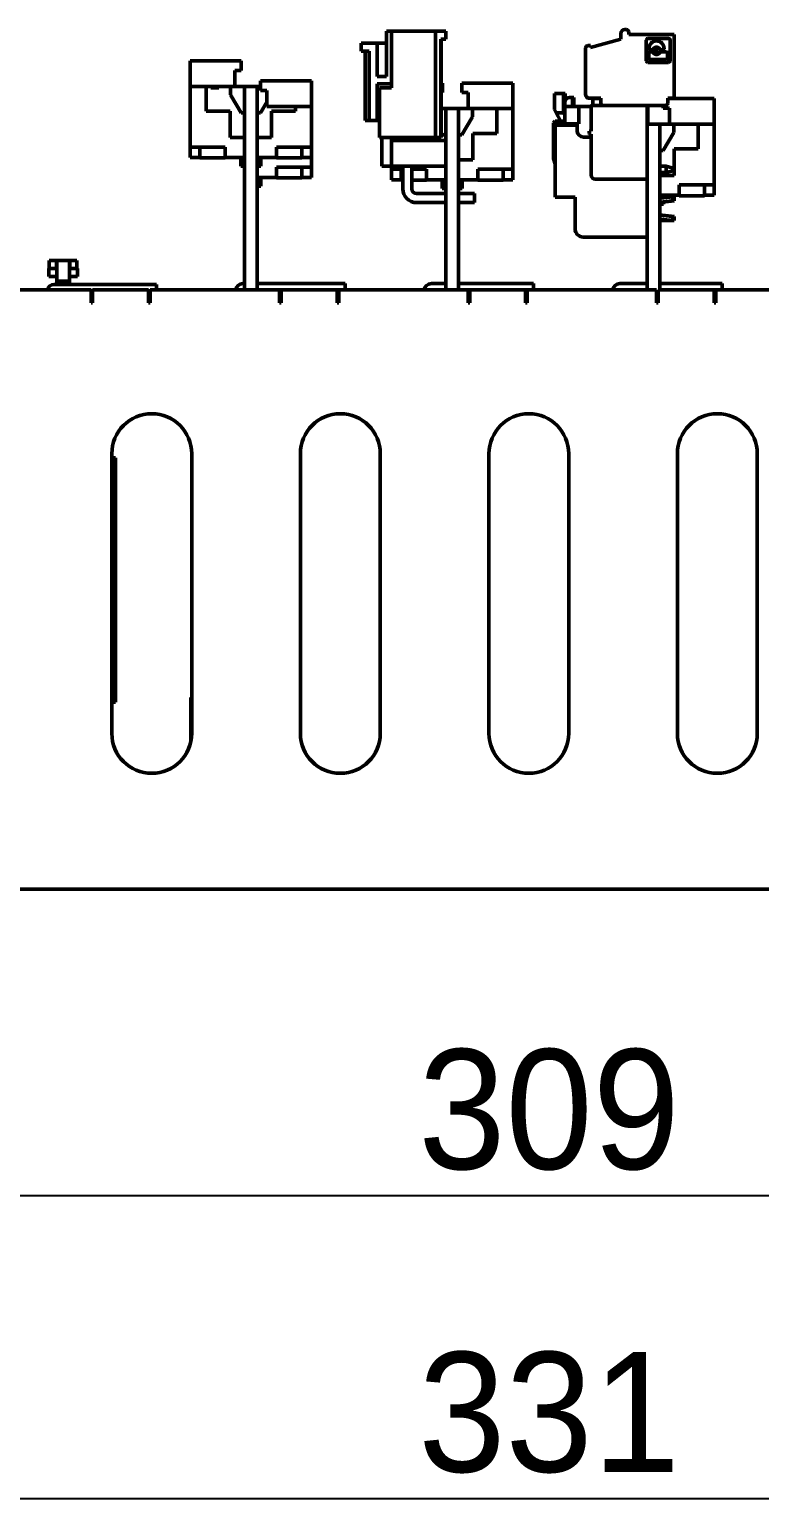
# Model space of a CAD drawing. Header units: millimetres. Extents: x 3137 to 5094, y 789 to 1822.
# Drawn here: x 3391.3 to 3482.6, y 1246.9 to 1432.3 of the extents above; entities that cross this region are included whole.
import ezdxf

# ---------------------------------------------------------------- set-up
doc = ezdxf.new("R2010")
doc.units = ezdxf.units.MM
doc.header["$LTSCALE"] = 1.8
doc.layers.add('외형선(ISO)', color=7, linetype='Continuous', lineweight=50)
doc.layers.add('치수(ISO)', color=7, linetype='Continuous', lineweight=25)
doc.styles.add('레이블 문자 (JIS)', font='')
doc.styles.get('레이블 문자 (JIS)').set_extended_font_data('Gulim')
doc.dimstyles.new('복사 대상기본값 (JIS)', dxfattribs={"dimscale": 1.5, "dimtxt": 3, "dimasz": 2, "dimexe": 1, "dimexo": 0.5, "dimgap": 0.8, "dimtad": 1, "dimdsep": 46, "dimtxsty": '레이블 문자 (JIS)', "dimblk": 'Filled-1', "dimcen": 0.09, "dimdle": 10, "dimclrd": 256, "dimclre": 256, "dimclrt": 256, "dimazin": 2, "dimtfac": 0.666667, "dimtmove": 0, "dimatfit": 3, "dimldrblk": 'OPEN', "dimfxl": 1, "dimtolj": 1, "dimtzin": 0, "dimlwd": -1, "dimlwe": -1, "dimarcsym": 0})

# ---------------------------------------------------------------- blocks, each defined once
blk = doc.blocks.new('Filled-1')
at = {"color": 0}
for p, q in [((0, 0), (-1, 0.1)), ((-1, 0.1), (-1, -0.1)), ((-1, 0), (0, 0)), ((-1, -0.1), (0, 0))]:
    blk.add_line(p, q, dxfattribs=at)
at = {"color": 0, "flags": 128}
blk.add_lwpolyline([(-1, -0.1), (0, 0), (-1, 0.1), (-1, -0.1)], dxfattribs=at)
at = {"color": 0}
blk.add_solid([(-1, -0.1), (0, 0), (-1, 0.1), (-1, -0.1)], dxfattribs=at)
blk = doc.blocks.new('*D731')
at = {"layer": 'Defpoints', "color": 0}
for p in [(3301.74, 1328.78), (3610.74, 1328.78), (3610.74, 1286.35)]:
    blk.add_point(p, dxfattribs=at)
at = {"layer": '치수(ISO)'}
for p, q in [((3301.74, 1328.03), (3301.74, 1284.85)), ((3610.74, 1328.03), (3610.74, 1284.85)), ((3304.74, 1286.35), (3607.74, 1286.35))]:
    blk.add_line(p, q, dxfattribs=at)
at = {"layer": '치수(ISO)', "linetype": 'ByBlock', "xscale": 3, "yscale": 3, "zscale": 3, "rotation": 180}
blk.add_blockref('Filled-1', (3301.74, 1286.35), dxfattribs=at)
at = {"layer": '치수(ISO)', "linetype": 'ByBlock', "xscale": 3, "yscale": 3, "zscale": 3}
blk.add_blockref('Filled-1', (3610.74, 1286.35), dxfattribs=at)
at = {"layer": '치수(ISO)', "insert": (3456.28, 1297.04), "char_height": 15, "attachment_point": 5, "style": '레이블 문자 (JIS)'}
blk.add_mtext('\\A1;309', dxfattribs=at)
blk = doc.blocks.new('_Open')
at = {"color": 0, "linetype": 'ByBlock', "lineweight": -2}
for p, q in [((-1, 0.167), (0, 0)), ((-1, -0.167), (0, 0)), ((0, 0), (-1, 0))]:
    blk.add_line(p, q, dxfattribs=at)
blk = doc.blocks.new('*D732')
at = {"layer": 'Defpoints', "color": 0}
for p in [(3290.74, 1324.68), (3621.74, 1324.68), (3621.74, 1248.43)]:
    blk.add_point(p, dxfattribs=at)
at = {"layer": '치수(ISO)'}
for p, q in [((3290.74, 1323.93), (3290.74, 1246.93)), ((3621.74, 1323.93), (3621.74, 1246.93)), ((3293.74, 1248.43), (3618.74, 1248.43))]:
    blk.add_line(p, q, dxfattribs=at)
at = {"layer": '치수(ISO)', "linetype": 'ByBlock', "xscale": 3, "yscale": 3, "zscale": 3, "rotation": 180}
blk.add_blockref('Filled-1', (3290.74, 1248.43), dxfattribs=at)
at = {"layer": '치수(ISO)', "linetype": 'ByBlock', "xscale": 3, "yscale": 3, "zscale": 3}
blk.add_blockref('Filled-1', (3621.74, 1248.43), dxfattribs=at)
at = {"layer": '치수(ISO)', "insert": (3456.28, 1259.14), "char_height": 15, "attachment_point": 5, "style": '레이블 문자 (JIS)'}
blk.add_mtext('\\A1;331', dxfattribs=at)

msp = doc.modelspace()

# ---------------------------------------------------------------- linework, layer by layer
at = {"layer": '외형선(ISO)'}
for p, q in [((3436.542, 1432.081), (3435.942, 1432.081)), ((3435.942, 1432.081), (3435.942, 1426.381)), ((3442.042, 1432.081), (3436.542, 1432.081)), ((3436.542, 1432.081), (3436.542, 1424.981)), ((3442.042, 1418.781), (3442.042, 1432.081)), ((3443.342, 1432.081), (3442.042, 1432.081)), ((3443.342, 1431.081), (3442.742, 1431.081)), ((3442.742, 1431.081), (3442.742, 1418.781)), ((3442.762, 1431.081), (3442.762, 1418.781)), ((3443.362, 1432.081), (3443.342, 1432.081)), ((3443.342, 1432.081), (3443.342, 1431.081)), ((3443.362, 1431.081), (3443.342, 1431.081)), ((3443.362, 1432.081), (3443.362, 1431.081)), ((3461.442, 1430.047), (3465.242, 1431.065)), ((3465.242, 1431.065), (3465.242, 1431.765)), ((3465.742, 1432.265), (3465.942, 1432.265)), ((3466.242, 1431.965), (3466.242, 1431.665)), ((3466.242, 1431.665), (3471.942, 1431.665)), ((3468.442, 1428.376), (3468.442, 1430.954)), ((3468.652, 1431.165), (3471.231, 1431.165)), ((3471.442, 1430.954), (3471.442, 1428.376)), ((3471.942, 1431.665), (3471.942, 1423.665)), ((3434.742, 1430.581), (3432.742, 1430.581)), ((3432.742, 1430.581), (3432.742, 1429.581)), ((3432.742, 1429.581), (3433.742, 1429.581)), ((3433.242, 1429.581), (3433.242, 1420.881)), ((3433.742, 1429.581), (3433.742, 1420.881)), ((3435.942, 1430.581), (3434.742, 1430.581)), ((3434.742, 1426.381), (3434.742, 1430.581)), ((3460.842, 1424.165), (3460.842, 1429.965)), ((3461.142, 1430.265), (3461.442, 1430.265)), ((3461.442, 1430.265), (3461.442, 1430.047)), ((3468.767, 1429.891), (3468.767, 1429.878)), ((3468.767, 1429.342), (3468.767, 1428.665)), ((3468.925, 1429.72), (3469.165, 1429.72)), ((3469.165, 1429.5), (3468.925, 1429.5)), ((3470.271, 1429.72), (3470.511, 1429.72)), ((3470.958, 1429.5), (3470.271, 1429.5)), ((3470.669, 1429.878), (3470.669, 1429.891)), ((3471.117, 1428.665), (3471.117, 1429.342)), ((3417.742, 1428.361), (3411.342, 1428.361)), ((3411.342, 1428.361), (3411.342, 1425.161)), ((3416.942, 1425.161), (3416.942, 1427.161)), ((3416.942, 1427.161), (3417.742, 1427.161)), ((3417.742, 1427.161), (3417.742, 1428.361)), ((3471.231, 1428.165), (3468.652, 1428.165)), ((3468.925, 1428.507), (3470.958, 1428.507)), ((3420.142, 1425.861), (3426.542, 1425.861)), ((3420.142, 1424.661), (3420.142, 1425.861)), ((3426.542, 1425.861), (3426.542, 1422.661)), ((3435.942, 1426.381), (3434.742, 1426.381)), ((3434.742, 1420.881), (3434.742, 1425.481)), ((3434.742, 1425.481), (3436.542, 1425.481)), ((3434.762, 1422.381), (3434.762, 1425.481)), ((3442.942, 1425.581), (3442.762, 1425.581)), ((3442.942, 1424.381), (3442.942, 1425.581)), ((3445.342, 1425.581), (3451.742, 1425.581)), ((3445.342, 1424.381), (3445.342, 1425.581)), ((3451.742, 1425.581), (3451.742, 1422.381)), ((3411.342, 1425.161), (3411.342, 1417.561)), ((3411.342, 1425.161), (3416.942, 1425.161)), ((3413.342, 1425.161), (3413.342, 1422.061)), ((3413.942, 1424.961), (3413.942, 1425.161)), ((3414.942, 1424.961), (3413.942, 1424.961)), ((3414.342, 1425.161), (3414.342, 1424.961)), ((3414.942, 1425.161), (3414.942, 1424.961)), ((3416.392, 1424.111), (3416.392, 1425.161)), ((3417.742, 1421.861), (3416.392, 1424.111)), ((3418.142, 1425.161), (3416.942, 1425.161)), ((3418.142, 1399.681), (3418.142, 1425.161)), ((3419.742, 1425.161), (3418.142, 1425.161)), ((3419.742, 1425.161), (3419.742, 1399.681)), ((3420.142, 1425.161), (3419.742, 1425.161)), ((3420.942, 1424.661), (3420.142, 1424.661)), ((3420.942, 1422.661), (3420.942, 1424.661)), ((3434.842, 1424.581), (3435.042, 1424.581)), ((3434.842, 1422.381), (3434.842, 1424.581)), ((3435.042, 1424.981), (3436.542, 1424.981)), ((3435.042, 1418.781), (3435.042, 1424.981)), ((3442.762, 1424.381), (3442.942, 1424.381)), ((3446.142, 1424.381), (3445.342, 1424.381)), ((3446.142, 1422.381), (3446.142, 1424.381)), ((3458.092, 1424.255), (3456.942, 1424.255)), ((3456.942, 1424.255), (3456.942, 1422.255)), ((3458.292, 1424.255), (3458.092, 1424.255)), ((3458.092, 1422.155), (3458.092, 1424.255)), ((3458.292, 1423.395), (3458.292, 1424.255)), ((3459.192, 1423.755), (3458.842, 1423.755)), ((3459.392, 1423.755), (3459.192, 1423.755)), ((3459.192, 1423.455), (3459.192, 1423.755)), ((3459.192, 1422.655), (3459.192, 1423.455)), ((3459.392, 1423.455), (3459.392, 1423.755)), ((3459.392, 1422.655), (3459.392, 1423.455)), ((3462.742, 1423.665), (3461.342, 1423.665)), ((3462.742, 1423.625), (3461.742, 1423.625)), ((3461.742, 1423.625), (3461.742, 1422.765)), ((3462.742, 1423.065), (3462.742, 1423.665)), ((3471.142, 1423.665), (3471.142, 1423.065)), ((3471.942, 1423.665), (3471.142, 1423.665)), ((3471.142, 1423.625), (3476.942, 1423.625)), ((3476.942, 1423.625), (3476.942, 1420.425)), ((3413.342, 1422.061), (3416.342, 1422.061)), ((3416.342, 1422.061), (3416.342, 1418.761)), ((3418.142, 1421.861), (3417.742, 1421.861)), ((3420.142, 1421.861), (3419.742, 1421.861)), ((3420.942, 1423.194), (3420.142, 1421.861)), ((3426.542, 1422.661), (3420.942, 1422.661)), ((3421.542, 1422.061), (3424.542, 1422.061)), ((3421.542, 1418.761), (3421.542, 1422.061)), ((3424.542, 1422.061), (3424.542, 1422.661)), ((3426.542, 1422.661), (3426.542, 1417.561)), ((3434.742, 1422.381), (3434.842, 1422.381)), ((3435.042, 1422.381), (3434.842, 1422.381)), ((3442.762, 1422.381), (3443.342, 1422.381)), ((3443.342, 1399.681), (3443.342, 1422.381)), ((3444.942, 1422.381), (3443.342, 1422.381)), ((3444.942, 1422.381), (3444.942, 1399.681)), ((3446.142, 1422.381), (3444.942, 1422.381)), ((3451.742, 1422.381), (3446.142, 1422.381)), ((3446.692, 1422.381), (3446.692, 1421.331)), ((3449.742, 1419.281), (3449.742, 1422.381)), ((3451.742, 1422.381), (3451.742, 1414.781)), ((3456.942, 1422.255), (3457.155, 1421.855)), ((3457.687, 1420.858), (3457.155, 1421.855)), ((3457.155, 1421.855), (3458.173, 1421.855)), ((3458.173, 1421.855), (3458.092, 1422.155)), ((3458.242, 1421.6), (3458.173, 1421.855)), ((3458.242, 1423.155), (3458.242, 1422.655)), ((3459.142, 1422.655), (3458.242, 1422.655)), ((3458.242, 1422.655), (3458.242, 1420.455)), ((3459.992, 1422.655), (3459.142, 1422.655)), ((3459.992, 1420.455), (3459.992, 1422.655)), ((3461.542, 1422.655), (3459.992, 1422.655)), ((3461.542, 1419.565), (3461.542, 1422.665)), ((3461.642, 1422.765), (3468.542, 1422.765)), ((3462.742, 1423.065), (3462.742, 1422.765)), ((3468.542, 1422.765), (3468.542, 1420.425)), ((3470.842, 1422.765), (3468.542, 1422.765)), ((3468.642, 1422.655), (3468.542, 1422.655)), ((3468.642, 1420.455), (3468.642, 1422.655)), ((3470.542, 1422.425), (3470.542, 1422.765)), ((3471.342, 1422.425), (3470.542, 1422.425)), ((3471.342, 1420.425), (3471.342, 1422.425)), ((3433.242, 1420.881), (3433.742, 1420.881)), ((3433.742, 1420.881), (3434.742, 1420.881)), ((3434.742, 1420.881), (3435.042, 1420.881)), ((3446.692, 1421.331), (3445.342, 1419.081)), ((3456.842, 1420.605), (3457.042, 1420.805)), ((3456.842, 1420.605), (3458.242, 1420.605)), ((3456.842, 1416.105), (3456.842, 1420.605)), ((3457.042, 1420.805), (3458.242, 1420.805)), ((3457.042, 1420.305), (3459.792, 1420.305)), ((3457.042, 1411.305), (3457.042, 1420.305)), ((3458.242, 1420.455), (3459.142, 1420.455)), ((3458.242, 1420.305), (3458.242, 1420.455)), ((3459.142, 1420.455), (3459.992, 1420.455)), ((3459.792, 1420.305), (3459.792, 1419.605)), ((3468.542, 1420.455), (3468.642, 1420.455)), ((3468.542, 1399.681), (3468.542, 1420.425)), ((3470.142, 1420.425), (3468.542, 1420.425)), ((3470.142, 1420.425), (3470.142, 1399.681)), ((3471.342, 1420.425), (3470.142, 1420.425)), ((3476.942, 1420.425), (3471.342, 1420.425)), ((3471.892, 1420.425), (3471.892, 1419.375)), ((3474.942, 1420.425), (3476.942, 1420.425)), ((3474.942, 1417.325), (3474.942, 1420.425)), ((3476.942, 1420.425), (3476.942, 1412.825)), ((3416.342, 1418.761), (3418.142, 1418.761)), ((3419.742, 1418.761), (3421.542, 1418.761)), ((3435.042, 1418.781), (3442.042, 1418.781)), ((3435.342, 1415.181), (3435.342, 1418.781)), ((3436.542, 1418.781), (3436.542, 1418.381)), ((3436.542, 1418.381), (3443.342, 1418.381)), ((3436.542, 1415.181), (3436.542, 1418.381)), ((3437.972, 1418.381), (3437.972, 1418.781)), ((3439.112, 1418.381), (3439.112, 1418.781)), ((3441.542, 1418.381), (3441.542, 1418.781)), ((3442.042, 1418.781), (3442.742, 1418.781)), ((3442.742, 1418.781), (3442.762, 1418.781)), ((3442.762, 1419.381), (3442.942, 1419.081)), ((3442.942, 1419.081), (3443.342, 1419.081)), ((3445.342, 1419.081), (3444.942, 1419.081)), ((3446.742, 1419.281), (3449.742, 1419.281)), ((3446.742, 1415.981), (3446.742, 1419.281)), ((3460.592, 1418.805), (3461.542, 1418.805)), ((3461.292, 1419.565), (3461.542, 1419.565)), ((3461.292, 1419.365), (3461.292, 1419.565)), ((3461.542, 1419.165), (3461.492, 1419.165)), ((3461.542, 1414.065), (3461.542, 1419.165)), ((3471.892, 1419.375), (3470.542, 1417.125)), ((3411.342, 1417.561), (3411.342, 1416.261)), ((3415.742, 1417.561), (3411.342, 1417.561)), ((3411.342, 1416.261), (3412.542, 1416.261)), ((3412.542, 1417.561), (3412.542, 1416.211)), ((3412.542, 1416.211), (3415.742, 1416.211)), ((3415.742, 1416.261), (3415.742, 1417.561)), ((3415.742, 1416.261), (3418.142, 1416.261)), ((3415.742, 1416.211), (3415.742, 1416.261)), ((3417.692, 1415.161), (3417.692, 1416.261)), ((3422.142, 1416.261), (3419.742, 1416.261)), ((3420.192, 1415.161), (3420.192, 1416.261)), ((3422.142, 1417.561), (3422.142, 1416.261)), ((3426.542, 1417.561), (3422.142, 1417.561)), ((3422.142, 1416.261), (3422.142, 1416.211)), ((3422.142, 1416.211), (3425.342, 1416.211)), ((3425.342, 1416.211), (3425.342, 1417.561)), ((3425.342, 1416.261), (3426.542, 1416.261)), ((3426.542, 1416.261), (3426.542, 1417.561)), ((3426.542, 1416.261), (3426.542, 1415.061)), ((3457.042, 1415.405), (3456.842, 1416.105)), ((3470.542, 1417.125), (3470.142, 1417.125)), ((3471.942, 1417.325), (3474.942, 1417.325)), ((3471.942, 1414.897), (3471.942, 1417.325)), ((3418.142, 1415.161), (3417.692, 1415.161)), ((3420.192, 1415.161), (3419.742, 1415.161)), ((3422.142, 1413.761), (3422.142, 1415.061)), ((3422.142, 1415.061), (3426.542, 1415.061)), ((3425.342, 1415.061), (3425.342, 1413.711)), ((3426.542, 1415.061), (3426.542, 1413.761)), ((3436.542, 1415.181), (3435.342, 1415.181)), ((3436.542, 1415.181), (3436.542, 1414.781)), ((3443.342, 1415.181), (3436.542, 1415.181)), ((3436.542, 1413.481), (3436.542, 1414.781)), ((3436.542, 1414.781), (3437.972, 1414.781)), ((3437.742, 1413.431), (3437.742, 1414.781)), ((3437.972, 1412.321), (3437.972, 1415.181)), ((3439.112, 1412.321), (3439.112, 1415.181)), ((3439.112, 1414.781), (3440.942, 1414.781)), ((3440.942, 1414.781), (3440.942, 1413.481)), ((3444.942, 1415.981), (3446.742, 1415.981)), ((3447.342, 1414.781), (3447.342, 1413.481)), ((3451.742, 1414.781), (3447.342, 1414.781)), ((3450.542, 1413.431), (3450.542, 1414.781)), ((3451.742, 1413.481), (3451.742, 1414.781)), ((3470.142, 1415.165), (3470.942, 1415.165)), ((3470.142, 1414.365), (3470.942, 1414.365)), ((3470.942, 1415.165), (3471.942, 1414.897)), ((3470.942, 1414.365), (3470.942, 1415.165)), ((3471.942, 1414.633), (3470.942, 1414.365)), ((3471.942, 1414.897), (3471.942, 1414.633)), ((3471.942, 1414.025), (3471.942, 1414.633)), ((3422.142, 1413.761), (3419.742, 1413.761)), ((3419.742, 1412.661), (3420.192, 1412.661)), ((3420.192, 1412.661), (3420.192, 1413.761)), ((3422.142, 1413.711), (3422.142, 1413.761)), ((3425.342, 1413.711), (3422.142, 1413.711)), ((3426.542, 1413.761), (3425.342, 1413.761)), ((3437.742, 1413.481), (3436.542, 1413.481)), ((3437.972, 1413.431), (3437.742, 1413.431)), ((3440.942, 1413.431), (3439.112, 1413.431)), ((3440.942, 1413.481), (3443.342, 1413.481)), ((3440.942, 1413.481), (3440.942, 1413.431)), ((3442.892, 1412.381), (3442.892, 1413.481)), ((3442.892, 1412.381), (3443.342, 1412.381)), ((3447.342, 1413.481), (3444.942, 1413.481)), ((3445.392, 1412.381), (3444.942, 1412.381)), ((3445.392, 1412.381), (3445.392, 1413.481)), ((3447.342, 1413.481), (3447.342, 1413.431)), ((3447.342, 1413.431), (3450.542, 1413.431)), ((3450.542, 1413.481), (3451.742, 1413.481)), ((3468.542, 1413.565), (3462.042, 1413.565)), ((3470.142, 1414.025), (3471.942, 1414.025)), ((3472.542, 1412.825), (3472.542, 1411.525)), ((3476.942, 1412.825), (3472.542, 1412.825)), ((3475.742, 1411.475), (3475.742, 1412.825)), ((3476.942, 1411.525), (3476.942, 1412.825)), ((3439.682, 1411.751), (3443.342, 1411.751)), ((3439.682, 1410.611), (3443.342, 1410.611)), ((3444.942, 1411.751), (3446.942, 1411.751)), ((3444.942, 1410.611), (3446.942, 1410.611)), ((3446.942, 1410.611), (3446.942, 1411.751)), ((3459.542, 1411.305), (3457.042, 1411.305)), ((3459.542, 1407.305), (3459.542, 1411.305)), ((3472.542, 1411.525), (3470.142, 1411.525)), ((3471.742, 1411.355), (3470.142, 1411.355)), ((3470.142, 1411.168), (3470.242, 1411.155)), ((3470.242, 1410.655), (3470.142, 1410.668)), ((3470.242, 1411.155), (3471.742, 1411.355)), ((3471.742, 1410.855), (3470.242, 1410.655)), ((3470.442, 1410.655), (3470.342, 1410.668)), ((3471.942, 1410.855), (3470.442, 1410.655)), ((3470.592, 1411.355), (3470.592, 1411.525)), ((3470.592, 1410.425), (3470.592, 1410.675)), ((3471.942, 1411.355), (3471.742, 1411.355)), ((3471.742, 1411.328), (3471.942, 1411.355)), ((3471.742, 1411.355), (3471.742, 1410.855)), ((3471.942, 1411.355), (3471.942, 1410.855)), ((3472.542, 1411.525), (3472.542, 1411.475)), ((3472.542, 1411.475), (3475.742, 1411.475)), ((3475.742, 1411.525), (3476.942, 1411.525)), ((3470.592, 1410.425), (3470.142, 1410.425)), ((3470.142, 1409.042), (3470.242, 1409.055)), ((3470.242, 1409.055), (3471.742, 1408.855)), ((3470.342, 1409.042), (3470.442, 1409.055)), ((3470.442, 1409.055), (3471.942, 1408.855)), ((3471.742, 1408.855), (3471.742, 1408.355)), ((3471.942, 1408.855), (3471.942, 1408.355)), ((3470.242, 1408.555), (3470.142, 1408.542)), ((3470.142, 1408.355), (3471.742, 1408.355)), ((3471.742, 1408.355), (3470.242, 1408.555)), ((3471.942, 1408.355), (3471.742, 1408.382)), ((3471.742, 1408.355), (3471.942, 1408.355)), ((3468.542, 1406.305), (3460.542, 1406.305)), ((3393.702, 1403.381), (3394.602, 1403.381)), ((3393.702, 1402.631), (3393.702, 1403.381)), ((3394.602, 1402.631), (3394.602, 1403.381)), ((3396.242, 1403.381), (3394.642, 1403.381)), ((3394.642, 1400.781), (3394.642, 1403.381)), ((3396.242, 1403.381), (3396.242, 1400.781)), ((3397.182, 1403.381), (3396.282, 1403.381)), ((3396.282, 1403.381), (3396.282, 1402.631)), ((3397.182, 1403.381), (3397.182, 1402.631)), ((3393.654, 1402.381), (3394.642, 1402.381)), ((3393.654, 1402.381), (3393.654, 1401.381)), ((3394.642, 1401.381), (3393.654, 1401.381)), ((3393.702, 1402.631), (3393.702, 1402.381)), ((3394.602, 1402.631), (3394.602, 1402.381)), ((3396.242, 1402.381), (3397.229, 1402.381)), ((3397.229, 1401.381), (3396.242, 1401.381)), ((3396.282, 1402.381), (3396.282, 1402.631)), ((3397.182, 1402.381), (3397.182, 1402.631)), ((3397.229, 1401.381), (3397.229, 1402.381)), ((3398.942, 1399.681), (3382.742, 1399.681)), ((3394.342, 1400.381), (3405.142, 1400.381)), ((3394.642, 1400.781), (3396.242, 1400.781)), ((3394.642, 1400.381), (3394.642, 1400.781)), ((3396.242, 1400.781), (3396.242, 1400.381)), ((3398.942, 1399.681), (3398.942, 1398.681)), ((3398.942, 1399.581), (3399.142, 1399.581)), ((3399.142, 1398.681), (3399.142, 1399.681)), ((3406.142, 1399.681), (3399.142, 1399.681)), ((3405.142, 1400.381), (3407.142, 1400.381)), ((3406.142, 1399.681), (3406.142, 1398.681)), ((3406.342, 1399.581), (3406.142, 1399.581)), ((3406.342, 1398.681), (3406.342, 1399.681)), ((3422.542, 1399.681), (3406.342, 1399.681)), ((3407.142, 1399.681), (3407.142, 1400.381)), ((3417.942, 1400.481), (3418.142, 1400.481)), ((3419.742, 1400.481), (3428.742, 1400.481)), ((3422.542, 1399.681), (3422.542, 1398.681)), ((3422.542, 1399.681), (3422.742, 1399.681)), ((3422.742, 1398.681), (3422.742, 1399.681)), ((3429.742, 1399.681), (3422.742, 1399.681)), ((3428.742, 1400.481), (3430.742, 1400.481)), ((3429.742, 1399.681), (3429.742, 1398.681)), ((3429.942, 1399.681), (3429.742, 1399.681)), ((3429.942, 1398.681), (3429.942, 1399.681)), ((3446.142, 1399.681), (3429.942, 1399.681)), ((3430.742, 1399.681), (3430.742, 1400.481)), ((3441.542, 1400.481), (3443.342, 1400.481)), ((3444.942, 1400.481), (3452.342, 1400.481)), ((3446.142, 1399.681), (3446.142, 1398.681)), ((3446.142, 1399.681), (3446.342, 1399.681)), ((3446.342, 1398.681), (3446.342, 1399.681)), ((3453.342, 1399.681), (3446.342, 1399.681)), ((3452.342, 1400.481), (3454.342, 1400.481)), ((3453.342, 1399.681), (3453.342, 1398.681)), ((3453.542, 1399.681), (3453.342, 1399.681)), ((3453.542, 1398.681), (3453.542, 1399.681)), ((3469.742, 1399.681), (3453.542, 1399.681)), ((3454.342, 1399.681), (3454.342, 1400.481)), ((3465.142, 1400.481), (3468.542, 1400.481)), ((3469.742, 1399.681), (3469.742, 1398.681)), ((3469.942, 1398.681), (3469.942, 1399.681)), ((3476.942, 1399.681), (3469.942, 1399.681)), ((3470.142, 1400.481), (3475.942, 1400.481)), ((3475.942, 1400.481), (3477.942, 1400.481)), ((3476.942, 1399.681), (3476.942, 1398.681)), ((3477.142, 1399.681), (3476.942, 1399.681)), ((3477.142, 1398.681), (3477.142, 1399.681)), ((3493.342, 1399.681), (3477.142, 1399.681)), ((3477.942, 1399.681), (3477.942, 1400.481)), ((3398.942, 1398.081), (3398.942, 1398.681)), ((3399.142, 1398.081), (3398.942, 1398.081)), ((3399.142, 1398.681), (3399.142, 1398.081)), ((3406.142, 1398.081), (3406.142, 1398.681)), ((3406.342, 1398.081), (3406.142, 1398.081)), ((3406.342, 1398.681), (3406.342, 1398.081)), ((3422.542, 1398.081), (3422.542, 1398.681)), ((3422.742, 1398.081), (3422.542, 1398.081)), ((3422.742, 1398.681), (3422.742, 1398.081)), ((3429.742, 1398.081), (3429.742, 1398.681)), ((3429.942, 1398.081), (3429.742, 1398.081)), ((3429.942, 1398.681), (3429.942, 1398.081)), ((3446.142, 1398.081), (3446.142, 1398.681)), ((3446.342, 1398.081), (3446.142, 1398.081)), ((3446.342, 1398.681), (3446.342, 1398.081)), ((3453.342, 1398.081), (3453.342, 1398.681)), ((3453.542, 1398.081), (3453.342, 1398.081)), ((3453.542, 1398.681), (3453.542, 1398.081)), ((3469.742, 1398.081), (3469.742, 1398.681)), ((3469.942, 1398.081), (3469.742, 1398.081)), ((3469.942, 1398.681), (3469.942, 1398.081)), ((3476.942, 1398.081), (3476.942, 1398.681)), ((3477.142, 1398.081), (3476.942, 1398.081)), ((3477.142, 1398.681), (3477.142, 1398.081)), ((3401.542, 1344.181), (3401.542, 1379.181)), ((3411.542, 1379.181), (3411.542, 1344.181)), ((3425.142, 1344.181), (3425.142, 1379.181)), ((3435.142, 1379.181), (3435.142, 1344.181)), ((3448.742, 1344.181), (3448.742, 1379.181)), ((3458.742, 1379.181), (3458.742, 1344.181)), ((3472.342, 1344.181), (3472.342, 1379.181)), ((3482.342, 1379.181), (3482.342, 1344.181)), ((3401.542, 1378.681), (3401.992, 1378.681)), ((3401.992, 1378.681), (3401.992, 1375.981)), ((3401.542, 1375.981), (3401.992, 1375.981)), ((3401.942, 1375.561), (3401.542, 1375.644)), ((3401.942, 1375.561), (3401.942, 1351.201)), ((3401.992, 1375.981), (3401.992, 1350.781)), ((3401.942, 1351.201), (3401.542, 1351.117)), ((3401.542, 1350.781), (3401.992, 1350.781)), ((3401.892, 1349.881), (3401.892, 1348.881)), ((3401.892, 1349.881), (3401.992, 1349.881)), ((3401.992, 1349.381), (3401.892, 1349.381)), ((3401.992, 1350.781), (3401.992, 1349.881)), ((3401.992, 1349.381), (3401.992, 1349.881)), ((3401.992, 1348.881), (3401.992, 1349.381)), ((3401.542, 1348.081), (3401.992, 1348.081)), ((3401.892, 1348.881), (3401.992, 1348.881)), ((3401.992, 1348.881), (3401.992, 1348.081)), ((3411.442, 1348.661), (3411.542, 1348.661)), ((3411.442, 1347.141), (3411.442, 1348.661)), ((3411.442, 1347.141), (3411.442, 1347.123)), ((3411.442, 1347.141), (3411.542, 1347.141)), ((3411.442, 1347.123), (3411.542, 1347.123)), ((3411.442, 1344.698), (3411.442, 1347.123)), ((3411.542, 1344.698), (3411.442, 1344.698)), ((3411.442, 1344.681), (3411.442, 1344.698)), ((3411.542, 1344.681), (3411.442, 1344.681)), ((3411.442, 1343.186), (3411.442, 1344.681)), ((3609.742, 1324.681), (3302.742, 1324.681))]:
    msp.add_line(p, q, dxfattribs=at)
msp.add_circle((3469.718, 1429.61), 0.228, dxfattribs=at)
for centre, radius, start, end in [((3465.742, 1431.765), 0.5, 90, 180), ((3465.942, 1431.965), 0.3, 0, 90), ((3468.652, 1430.954), 0.211, 90, 180), ((3469.718, 1429.891), 0.951, 0, 180), ((3471.231, 1430.954), 0.211, 0, 90), ((3461.142, 1429.965), 0.3, 90, 180), ((3468.925, 1429.878), 0.158, 180, 270), ((3468.925, 1429.342), 0.158, 90, 180), ((3469.165, 1429.878), 0.158, 270, 334.11508), ((3469.165, 1429.342), 0.158, 25.88492, 90), ((3469.718, 1429.61), 0.457, 25.88492, 154.11508), ((3469.718, 1429.61), 0.457, 205.88492, 334.11508), ((3470.271, 1429.878), 0.158, 205.88492, 270), ((3470.271, 1429.342), 0.158, 90, 154.11508), ((3470.511, 1429.878), 0.158, 270, 0), ((3470.958, 1429.342), 0.158, 0, 90), ((3468.652, 1428.376), 0.211, 180, 270), ((3468.925, 1428.665), 0.158, 180, 270), ((3470.958, 1428.665), 0.158, 270, 0), ((3471.231, 1428.376), 0.211, 270, 0), ((3458.842, 1423.155), 0.6, 90, 180), ((3461.342, 1424.165), 0.5, 180, 270), ((3461.642, 1422.665), 0.1, 90, 180), ((3463.042, 1423.065), 0.3, 180, 270), ((3470.842, 1423.065), 0.3, 270, 0), ((3460.592, 1419.605), 0.8, 180, 270), ((3461.492, 1419.365), 0.2, 180, 270), ((3439.682, 1412.321), 1.71, 180, 270), ((3439.682, 1412.321), 0.57, 180, 270), ((3462.042, 1414.065), 0.5, 180, 270), ((3460.542, 1407.305), 1, 180, 270), ((3394.342, 1399.481), 0.9, 90, 167.16041), ((3417.942, 1399.581), 0.9, 90, 173.62063), ((3441.542, 1399.581), 0.9, 90, 173.62063), ((3465.142, 1399.581), 0.9, 90, 173.62063), ((3406.542, 1379.181), 5, 0, 180), ((3430.142, 1379.181), 5, 0, 180), ((3453.742, 1379.181), 5, 0, 180), ((3477.342, 1379.181), 5, 0, 180), ((3406.542, 1344.181), 5, 180, 0), ((3430.142, 1344.181), 5, 180, 0), ((3453.742, 1344.181), 5, 180, 0), ((3477.342, 1344.181), 5, 180, 0)]:
    msp.add_arc(centre, radius, start, end, dxfattribs=at)
msp.add_ellipse((3458.096, 1420.091), major_axis=(-0.962, 1.804), ratio=0.000074, start_param=1.1322234, end_param=1.1640953, dxfattribs=at)

# ---------------------------------------------------------------- dimensions: what is measured, and where the dimension line sits
at = {"layer": '치수(ISO)'}
for base, p1, p2, picture, middle in [((3610.742, 1286.352), (3301.742, 1328.781), (3610.742, 1328.781), '*D731', (3456.282, 1286.352)), ((3621.742, 1248.425), (3290.742, 1324.681), (3621.742, 1324.681), '*D732', (3456.282, 1248.425))]:
    dim = msp.add_linear_dim(base=base, p1=p1, p2=p2, angle=180, dimstyle='복사 대상기본값 (JIS)', override={"dimtxt": 10, "dimgap": 2, "dimtxsty": '레이블 문자 (JIS)', "dimtofl": 0, "dimatfit": 1, "dimldrblk": 'Open'}, dxfattribs=at)
    dim.commit()
    dim.dimension.update_dxf_attribs({"geometry": picture, "text_midpoint": middle, "dimtype": 160})

doc.saveas('drawing.dxf')
